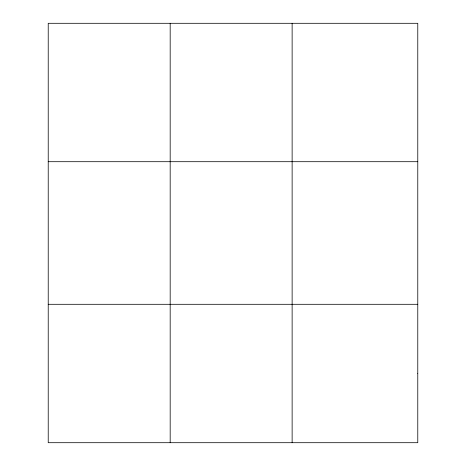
<?xml version="1.0" encoding="UTF-8"?>
<svg xmlns="http://www.w3.org/2000/svg" width="466" height="466" viewBox="0 0 466 466"><rect width="100%" height="100%" fill="white"/><g stroke="black" fill="none" stroke-linecap="round" stroke-linejoin="round"><path stroke-width="0.7" d="M170.177 23.3L170.177 442.7M292.13 23.3L292.13 442.7M48.225 161.702L417.775 161.702M48.225 304.298L417.775 304.298M417.775 373.499L417.775 442.7L48.225 442.7L48.225 23.3L417.775 23.3L417.775 373.499"/></g></svg>
